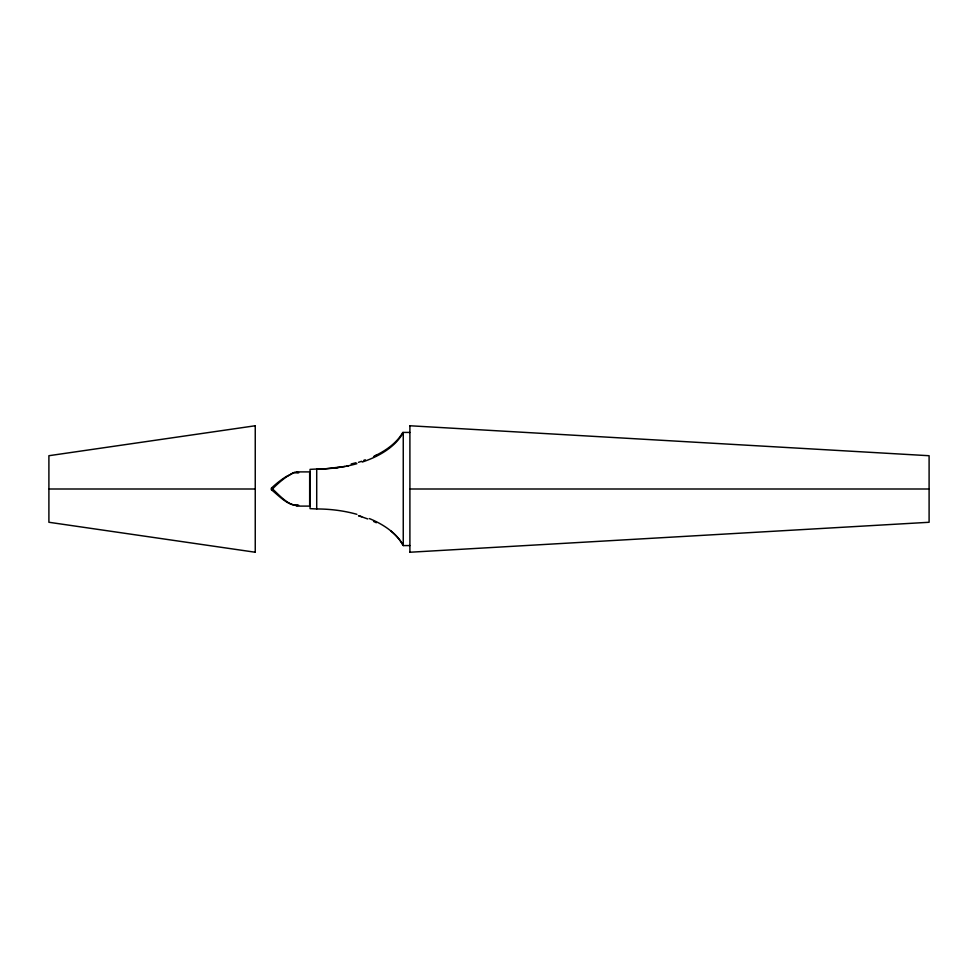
<?xml version="1.0" encoding="UTF-8"?>
<svg xmlns="http://www.w3.org/2000/svg" width="978" height="978" viewBox="0 0 978 978"><rect width="100%" height="100%" fill="white"/><g stroke="black" fill="none" stroke-linecap="round" stroke-linejoin="round"><path stroke-width="1.47" d="M298.693 505.21C289.256 507.203 278.803 494.465 271.529 488.046A35.55 11.797 -43.7 0 1 285.992 476.714M297.63 505.149C287.801 505.895 279.048 495.822 271.578 489.905A1.333 1.186 90 0 1 271.578 488.095L272.581 488.095M286.004 476.677L293.718 472.777L297.642 472.851M373.572 456.543L376.334 455.235M358.474 462.325L361.652 461.274M345.161 466.42L325.723 468.768A89.817 50.88 0 0 1 316.713 469.024L310.063 469.367L310.063 508.633L316.713 508.963A90.257 51.125 0 0 1 356.884 514.318M255.246 425.76L48.9 455.711L48.9 522.264L255.246 552.24M336.444 467.79L338.205 467.557M298.73 472.863C295.209 469.892 290.075 475.21 286.872 476.628A35.342 11.32 -46 0 0 272.446 489L271.554 489.929L272.581 489.905M409.904 552.24L929.1 522.276L929.1 455.724L409.904 425.76M296.126 505.687L296.212 505.675A1.333 1.186 -90 0 0 296.994 506.103L309.659 506.103L309.659 471.897L296.86 471.897M409.904 432.423L403.254 432.423A90.245 51.125 0 0 1 362.202 462.056M48.9 489L255.246 489M409.904 489L929.1 489M369.342 518.56A90.257 51.125 0 0 1 403.254 545.59L409.904 545.577M361.652 516.702L358.474 515.663L367.777 518.963M373.572 521.433L376.334 522.741M403.254 545.577L402.716 544.599A90.587 51.321 0 0 0 393.731 533.45A89.793 50.844 0 0 0 390.76 530.871M409.904 425.931L409.904 552.105M403.254 432.655L403.254 545.357M316.713 508.963L316.713 469.024A90.245 51.125 0 0 0 356.884 463.682M255.246 425.907L255.246 552.105M402.85 432.349A90.269 50.025 -0.5 0 1 375.32 455.626M365.307 459.794A90.269 50.025 -0.5 0 1 363.804 460.332M356.016 462.728A90.269 50.025 -0.5 0 1 351.175 463.963M346.884 466.09A89.842 50.893 0 0 0 348.584 465.736A89.487 49.731 -0.3 0 1 346.933 466.164"/></g></svg>
